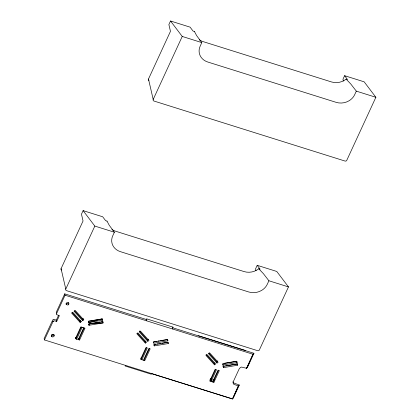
<?xml version="1.0" encoding="UTF-8"?>
<svg xmlns="http://www.w3.org/2000/svg" width="420" height="420" viewBox="0 0 420 420"><rect width="100%" height="100%" fill="white"/><g stroke="black" fill="none" stroke-linecap="round" stroke-linejoin="round"><path stroke-width="0.63" d="M107.005 221.141L105.609 220.637L102.685 216.778L83.113 210.63L81.475 214.179L83.045 220.983L61.073 268.653A1.423 1.239 -13 0 0 61.068 269.608M194.418 31.511L193.022 31.012L190.092 27.148L170.525 21L168.887 24.549L170.457 31.353L148.481 79.028L153.195 99.44A1.423 1.239 -13 0 0 153.956 101.031L344.993 161.044A1.423 1.239 -13 0 0 346.657 160.566L375.879 97.283L364.171 81.837L344.605 75.689L342.967 79.238L343.392 81.097M172.363 328.078L172.573 328.986L172.956 327.122L146.858 318.927L146.475 320.786L146.16 319.426L64.733 293.848L56.312 312.123L56.291 312.821A1.276 1.113 -13 0 0 56.48 313.178M51.424 335.501L51.639 335.039M53.891 334.488L53.676 334.945A1.439 1.25 -13 0 1 53.288 335.312L52.5 335.559A1.48 1.292 -13 0 1 52.222 335.554A1.386 1.208 -13 0 1 51.713 335.391A1.439 1.25 -13 0 1 51.487 335.249L51.403 335.16M68.576 302.62L68.365 303.082A1.444 1.26 -13 0 1 67.977 303.445L67.856 303.513A1.381 1.202 -13 0 1 67.463 303.66L66.187 303.382M255.985 270.721L255.554 268.868L257.192 265.314L276.764 271.462L288.472 286.913L259.25 350.196A1.423 1.239 -13 0 1 257.586 350.674L66.549 290.656A1.423 1.239 -13 0 1 65.788 289.065L94.82 226.076L83.113 210.63M153.195 99.44L182.233 36.446L170.525 21M232.848 381.806A2.888 2.515 -13 0 0 233.425 382.867L239.311 385.03L238.418 385.885L232.47 399L44.436 339.927L53.204 321.185A1.549 1.349 -13 0 1 53.34 321.074L54.427 320.806A1.475 1.286 -13 0 1 54.579 320.833L56.669 321.489L59.393 315.578L57.183 314.864A1.517 1.323 -13 0 1 56.989 314.738L56.915 314.675A1.444 1.255 -13 0 1 56.795 314.538L56.7 314.401A1.26 1.097 -13 0 1 56.621 314.228M64.733 293.848L65.047 295.207L56.595 313.582A1.533 1.334 -13 0 0 56.563 313.761L56.595 314.149M56.669 321.489L56.354 320.124L58.532 315.399M107.005 221.078L109.211 225.23L114.392 232.223L112.765 235.746A14.228 12.395 -13 0 0 112.739 245.291A14.233 12.401 -13 0 0 120.377 251.648L248.787 291.984A14.233 12.401 -13 0 0 261.587 290.435A14.212 12.38 -13 0 0 267.272 284.282L268.9 280.765L263.398 273.667L258.72 268.737L256.877 270.029A14.233 12.401 -13 0 1 244.072 271.577L115.668 231.236A14.233 12.401 -13 0 1 111.898 229.394M194.418 31.448L196.623 35.6L201.799 42.593L200.177 46.116A14.228 12.395 -13 0 0 200.151 55.666A14.233 12.401 -13 0 0 207.785 62.018L336.2 102.359A14.233 12.401 -13 0 0 348.999 100.811A14.212 12.38 -13 0 0 354.685 94.658L356.307 91.135L350.81 84.037L346.132 79.112L344.284 80.398A14.233 12.401 -13 0 1 331.485 81.947L203.075 41.606A14.233 12.401 -13 0 1 199.311 39.764M82.131 327.301L76.692 339.103L76.377 337.743L81.275 327.122M83.701 327.794L78.257 339.596L79.249 338.646L84.147 328.025M79.564 340.006L85.003 328.204L80.829 326.891L75.39 338.693L79.564 340.006L79.249 338.646L78.377 338.373M143.441 360.229L148.885 348.427L150.187 348.836L144.748 360.638L140.574 359.326L146.013 347.524L147.315 347.933L141.876 359.735L141.561 358.376L146.459 347.755M149.331 348.653L144.433 359.279L144.748 360.638M215.618 369.479L210.725 380.1L211.04 381.465L216.478 369.663L215.171 369.248L209.732 381.056L213.906 382.363L219.35 370.561L218.043 370.151L212.604 381.953M213.906 382.363L213.596 381.003L218.489 370.382M232.47 399L238.151 386.479M238.45 386.022L233.735 384.227A2.888 2.515 -13 0 1 233.163 383.171L233.352 381.523L239.179 368.881L240.366 367.547A2.888 2.515 -13 0 1 241.647 367.075L246.614 368.319L253.055 354.144L253.942 353.288L172.258 327.626L172.956 327.122M246.614 368.319L253.055 354.144M239.311 385.03L233.331 398.008L232.439 398.864M253.942 353.288L247.475 367.327L246.582 368.183M52.994 321.41L53.151 321.232M53.03 321.363L53.125 321.258M68.68 304.442L68.891 303.986A1.439 1.25 -13 0 0 68.896 303.497L68.507 302.878A1.449 1.265 -13 0 0 68.213 302.673L67.919 302.594A1.449 1.265 -13 0 0 67.526 302.552L66.717 302.81A1.449 1.265 -13 0 0 66.413 303.072L66.329 303.177A1.365 1.192 -13 0 0 66.113 303.639A1.439 1.25 -13 0 0 66.092 304.127L66.145 304.243M346.085 79.16L347.529 79.548L344.605 75.689M80.608 320.576L79.863 321.116L80.173 322.481L81.296 321.662L72.718 312.212L71.594 313.026L80.173 322.481M83.459 318.502L82.336 319.321L82.651 320.681L83.774 319.867L75.191 310.411L74.067 311.231L82.651 320.681M145.357 343.108L136.778 333.659L137.902 332.84L146.48 342.295L145.357 343.108L145.047 341.749L145.792 341.203M147.835 341.313L139.251 331.863L140.375 331.044L148.958 340.494L147.835 341.313L147.52 339.953L148.643 339.134M214.52 364.838L205.936 355.388L207.06 354.569L215.644 364.019L214.52 364.838L214.205 363.479L214.956 362.933M216.993 363.038L208.409 353.588L209.533 352.769L218.117 362.224L216.993 363.038L216.678 361.678L217.802 360.864M146.16 319.426L146.858 318.927M125.858 365.505L125.155 366.009L151.258 374.204L151.956 373.706L231.814 398.669M53.251 319.589L54.212 319.457L56.354 320.124M88.436 321.657L88.646 322.565L101.735 319.022M52.542 334.467L53.996 334.924M100.207 321.983L88.73 323.904L103.068 322.917L102.753 321.552L101.477 321.767M102.884 321.689L88.867 324.041L89.045 325.264L103.068 322.917L102.753 321.552M154.555 344.431L155.825 344.216M157.101 344.001L158.377 343.791M159.653 343.576L160.928 343.361M162.199 343.145L167.937 342.185L168.252 343.544L154.229 345.896L153.914 344.536M223.209 366.397L237.232 364.046L236.833 361.347L222.81 363.699L223.393 367.626L237.416 365.274L237.232 364.046M88.331 321.206L101.719 318.964M88.646 322.565L102.669 320.213L102.485 318.99L88.463 321.337L88.646 322.565L88.447 321.531M156.702 341.303L153.515 341.838L153.83 343.198L167.853 340.846L167.674 339.617L153.647 341.969L153.83 343.198M157.978 341.087L159.254 340.877M160.529 340.662L166.903 339.591M223.949 363.347L236.702 361.211L237.011 362.576L222.989 364.922L222.779 364.019M224.353 366.051L223.078 366.261L223.393 367.626M225.624 365.836L237.101 363.914L237.416 365.274M182.233 36.446L201.799 42.593M356.307 91.135L375.879 97.283M258.72 268.737L260.122 269.178L257.192 265.314M94.82 226.076L114.392 232.223M268.9 280.765L288.472 286.913M198.424 335.706L245.401 350.464M65.047 295.207L253.087 354.281M210.368 378.63L211.612 379.024M212.851 379.412L214.715 380M75.511 337.47L76.377 337.743M140.695 358.103L141.561 358.376M209.853 379.827L211.312 380.231M212.725 380.73L213.596 381.003M83.774 319.867L82.336 319.321L74.608 310.816M81.296 321.662L79.863 321.116L72.135 312.611M51.812 336.609L51.424 335.99M75.479 337.78L76.692 339.103M208.955 353.173L216.678 361.678M206.052 354.496L214.205 363.479M139.367 330.971L147.52 339.953M137.319 333.244L145.047 341.749M66.323 304.563L67.778 305.02A1.381 1.202 -13 0 0 68.171 304.878L68.292 304.805A1.439 1.25 -13 0 0 68.675 304.453M54.17 335.244L54.206 335.36A1.444 1.26 -13 0 1 54.206 335.848L53.991 336.31A1.444 1.26 -13 0 1 53.592 336.688L52.815 336.924A1.48 1.292 -13 0 1 52.4 336.893A1.386 1.208 -13 0 1 52.027 336.751M167.538 339.486L167.853 340.846M102.354 318.854L102.669 320.213M88.835 324.361L89.045 325.264L88.846 324.23M61.073 268.653L65.788 289.065M44.436 339.927L44.121 338.567L52.679 320.05A1.318 1.15 -13 0 1 52.778 319.93A1.622 1.412 -13 0 1 53.057 319.688M168.252 343.544L168.068 342.321L154.051 344.673L154.229 345.896M148.922 80.472A1.423 1.239 -13 0 1 148.481 79.028M51.996 336.74A1.48 1.292 -13 0 1 51.781 336.599M52.148 334.672A1.386 1.208 -13 0 1 52.542 334.53M53.938 334.971A1.386 1.208 -13 0 1 54.117 335.291M51.382 335.995A1.444 1.26 -13 0 1 51.387 335.506M51.602 335.029A1.444 1.26 -13 0 1 51.996 334.667M66.381 304.579A1.381 1.202 -13 0 1 66.203 304.258M61.514 270.097A1.423 1.239 -13 0 1 61.252 269.881M53.062 321.326L52.899 321.562L53.093 321.29"/></g></svg>
